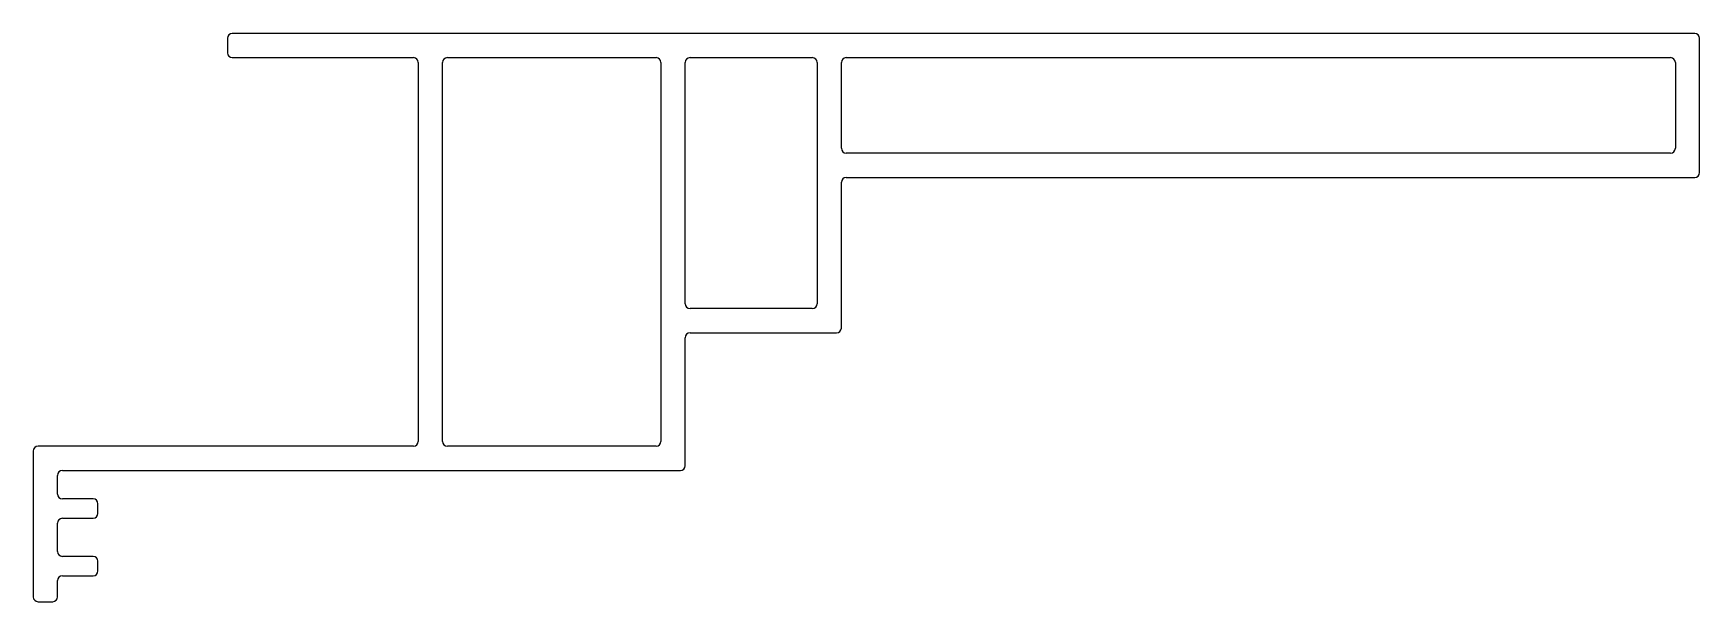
# Model space of a CAD drawing. Extents: x 1768 to 1871, y 1750 to 1785.
import ezdxf

# ---------------------------------------------------------------- set-up
doc = ezdxf.new("R2010")
doc.units = 0
doc.layers.get('0').update_dxf_attribs({"linetype": 'CONTINUOUS'})

msp = doc.modelspace()

# ---------------------------------------------------------------- linework, layer by layer
for p, q in [((1780.18, 1785.11), (1780.18, 1784.21)), ((1870.88, 1785.41), (1780.48, 1785.41)), ((1871.18, 1776.81), (1871.18, 1785.11)), ((1780.48, 1783.91), (1791.68, 1783.91)), ((1791.98, 1783.61), (1791.98, 1760.21)), ((1793.48, 1760.21), (1793.48, 1783.61)), ((1793.78, 1783.91), (1806.68, 1783.91)), ((1806.98, 1783.61), (1806.98, 1760.21)), ((1808.48, 1768.71), (1808.48, 1783.61)), ((1808.78, 1783.91), (1816.33, 1783.91)), ((1816.63, 1783.61), (1816.63, 1768.71)), ((1818.13, 1778.31), (1818.13, 1783.61)), ((1818.43, 1783.91), (1869.38, 1783.91)), ((1869.68, 1783.61), (1869.68, 1778.31)), ((1869.38, 1778.01), (1818.43, 1778.01)), ((1818.13, 1767.21), (1818.13, 1776.21)), ((1818.43, 1776.51), (1870.88, 1776.51)), ((1816.33, 1768.41), (1808.78, 1768.41)), ((1808.48, 1758.71), (1808.48, 1766.61)), ((1808.78, 1766.91), (1817.83, 1766.91)), ((1768.18, 1759.61), (1768.18, 1750.61)), ((1791.68, 1759.91), (1768.48, 1759.91)), ((1806.68, 1759.91), (1793.78, 1759.91)), ((1769.98, 1758.41), (1808.18, 1758.41)), ((1769.68, 1756.96), (1769.68, 1758.11)), ((1771.88, 1756.66), (1769.98, 1756.66)), ((1772.18, 1755.76), (1772.18, 1756.36)), ((1769.68, 1753.41), (1769.68, 1755.16)), ((1769.98, 1755.46), (1771.88, 1755.46)), ((1771.88, 1753.11), (1769.98, 1753.11)), ((1772.18, 1752.21), (1772.18, 1752.81)), ((1769.68, 1750.61), (1769.68, 1751.61)), ((1769.98, 1751.91), (1771.88, 1751.91)), ((1768.48, 1750.31), (1769.38, 1750.31))]:
    msp.add_line(p, q)
for centre, start, end in [((1780.48, 1785.11), 90, 180), ((1870.88, 1785.11), 0, 90), ((1780.48, 1784.21), 180, 270), ((1791.68, 1783.61), 0, 90), ((1793.78, 1783.61), 90, 180), ((1806.68, 1783.61), 0, 90), ((1808.78, 1783.61), 90, 180), ((1816.33, 1783.61), 0, 90), ((1818.43, 1783.61), 90, 180), ((1869.38, 1783.61), 0, 90), ((1818.43, 1778.31), 180, 270), ((1869.38, 1778.31), 270, 360), ((1870.88, 1776.81), 270, 360), ((1818.43, 1776.21), 90, 180), ((1808.78, 1768.71), 180, 270), ((1816.33, 1768.71), 270, 0), ((1808.78, 1766.61), 90, 180), ((1817.83, 1767.21), 270, 0), ((1768.48, 1759.61), 90, 180), ((1791.68, 1760.21), 270, 360), ((1793.78, 1760.21), 180, 270), ((1806.68, 1760.21), 270, 360), ((1769.98, 1758.11), 90, 180), ((1808.18, 1758.71), 270, 0), ((1769.98, 1756.96), 180, 270), ((1771.88, 1756.36), 0, 90), ((1769.98, 1755.16), 90, 180), ((1771.88, 1755.76), 270, 360), ((1769.98, 1753.41), 180, 270), ((1771.88, 1752.81), 0, 90), ((1771.88, 1752.21), 270, 360), ((1769.98, 1751.61), 90, 180), ((1768.48, 1750.61), 180, 270), ((1769.38, 1750.61), 270, 0)]:
    msp.add_arc(centre, 0.3, start, end)

doc.saveas('drawing.dxf')
